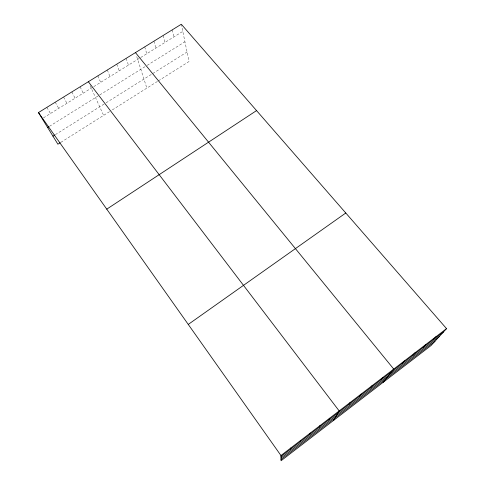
<?xml version="1.0" encoding="UTF-8"?>
<svg xmlns="http://www.w3.org/2000/svg" width="485" height="485" viewBox="0 0 485 485"><rect width="100%" height="100%" fill="white"/><g stroke="black" fill="none" stroke-linecap="round" stroke-linejoin="round"><path stroke-width="0.36" stroke-dasharray="2.42 1.82" d="M60.861 142.341L111.089 110.671M112.332 109.883L157.789 81.219M158.395 80.837L189.035 61.516L181.451 24.965M55.375 134.63L105.457 103.208M106.094 102.808L187.064 52.004M49.482 126.306L99.189 95.284M99.795 94.908L146.543 65.736M147.179 65.336L184.937 41.771M43.468 117.855L93.15 87.021M93.775 86.639L140.068 57.903M140.674 57.527L182.784 31.392M46.875 107.367L50.47 113.514M55.248 102.189L58.709 108.397M63.577 97.042L66.906 103.311M71.877 91.914L75.066 98.249M80.128 86.809L83.19 93.205M90.101 85.602L103.596 115.394M97.867 75.842L100.644 82.371M107.337 69.985L109.968 76.588M116.758 64.159L119.237 70.834M126.13 58.364L128.458 65.105M136.758 56.69L146.846 88.118M144.718 46.875L146.761 53.75M153.939 41.17L155.837 48.118M163.106 35.502L164.864 42.51M172.23 29.858L173.848 36.939"/><path stroke-width="0.73" d="M290.636 449.14L290.806 447.976M300.233 441.78L300.591 440.477M309.782 434.457L310.321 433.02M319.269 427.182L319.997 425.606M328.703 419.949L329.612 418.24M333.613 420.374L339.167 410.91L88.349 81.729M348.945 404.429L350.231 402.429M359.731 396.16L361.222 394.008M370.449 387.939L372.14 385.642M381.095 379.779L382.98 377.33M383.077 382.386L393.747 369.079L135.448 52.604M402.18 363.611L404.448 360.876M412.614 355.608L415.075 352.734M422.987 347.654L425.63 344.641M433.293 339.755L436.118 336.602M446.539 328.618L431.068 345.526L281.045 460.75L280.96 455.524L38.46 112.569L181.305 24.25L446.539 328.618L280.96 455.524M281.003 458.01L439.192 336.645M281.021 459.44L434.96 341.27M280.979 456.543L443.526 331.91M188.265 324.423L345.787 213M106.755 209.156L256.547 110.598M60.267 142.717L57.897 144.209L38.46 112.569M52.95 136.152L54.769 135.012M47.615 127.47L48.858 126.694"/></g></svg>
